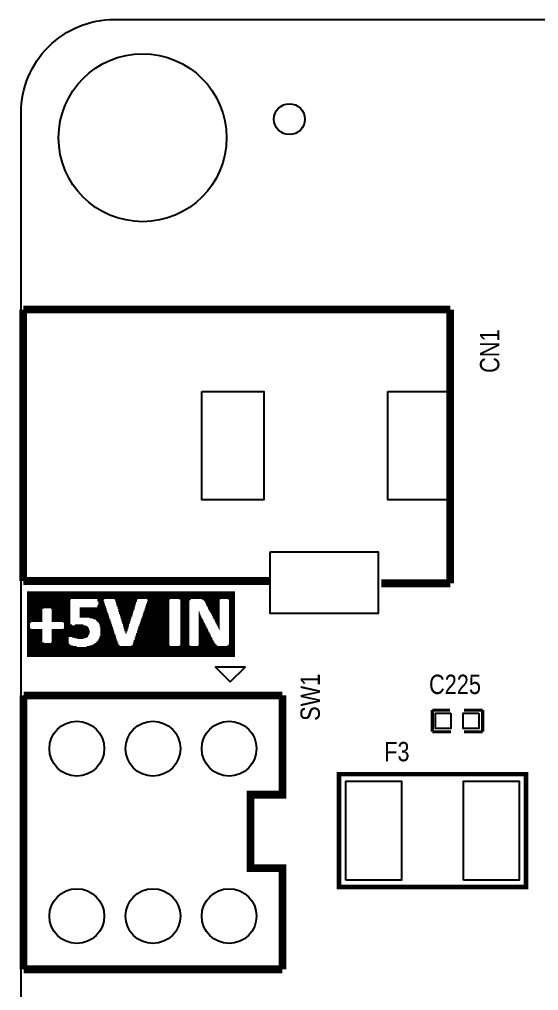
# Model space of a CAD drawing. Extents: x -16 to 114, y 9 to 99.
# Drawn here: x -16.26 to 0.79, y 67.29 to 99.19 of the extents above; entities that cross this region are included whole.
import ezdxf

# ---------------------------------------------------------------- set-up
doc = ezdxf.new("R2010")
doc.units = 0
for name, color, linetype in [('BG_OUTLINE', 3, 'CONTINUOUS'), ('MA_PEN3', 5, 'CONTINUOUS'), ('PG_SILKSCREEN_TOP', 6, 'CONTINUOUS'), ('PIN_TOP', 7, 'CONTINUOUS'), ('RD_SILKSCREEN_TOP', 8, 'CONTINUOUS')]:
    doc.layers.add(name, color=color, linetype=linetype)

msp = doc.modelspace()

# ---------------------------------------------------------------- linework, layer by layer
at = {"layer": 'BG_OUTLINE'}
msp.add_lwpolyline([(-13.134086, 99.189794), (110.731046, 99.189794, -0.414215), (113.79708, 96.12376), (113.799874, 12.17676), (113.79708, 12.263374, -0.41422), (110.731046, 9.19734), (-13.22832, 9.19734), (-13.12672, 9.20496, -0.414214), (-16.192754, 12.270994), (-16.20012, 96.12376, -0.414215)], format="xyb", close=True, dxfattribs=at)
at = {"layer": 'MA_PEN3', "const_width": 0.0254}
for points in [[(-16.008096, 80.393794), (-9.175496, 80.393794)], [(-16.008096, 80.368394), (-9.175496, 80.368394)], [(-16.008096, 80.342994), (-9.175496, 80.342994)], [(-16.008096, 80.317594), (-9.175496, 80.317594)], [(-16.008096, 80.292194), (-9.175496, 80.292194)], [(-16.008096, 80.266794), (-9.175496, 80.266794)], [(-16.008096, 80.241394), (-9.175496, 80.241394)], [(-16.008096, 80.215994), (-9.175496, 80.215994)], [(-16.008096, 80.190594), (-9.175496, 80.190594)], [(-16.008096, 80.165194), (-9.175496, 80.165194)], [(-16.008096, 80.139794), (-14.560296, 80.139794)], [(-16.008096, 80.114394), (-14.585696, 80.114394)], [(-16.008096, 80.088994), (-14.585696, 80.088994)], [(-16.008096, 80.063594), (-14.585696, 80.063594)], [(-13.696696, 80.139794), (-13.468096, 80.139794)], [(-13.696696, 80.114394), (-13.493496, 80.114394)], [(-13.696696, 80.088994), (-13.493496, 80.088994)], [(-13.671296, 80.063594), (-13.468096, 80.063594)], [(-13.137896, 80.139794), (-12.375896, 80.139794)], [(-13.112496, 80.114394), (-12.401296, 80.114394)], [(-13.112496, 80.088994), (-12.401296, 80.088994)], [(-13.112496, 80.063594), (-12.401296, 80.063594)], [(-12.071096, 80.139794), (-11.309096, 80.139794)], [(-12.071096, 80.063594), (-11.334496, 80.063594)], [(-12.045696, 80.114394), (-11.334496, 80.114394)], [(-12.045696, 80.088994), (-11.334496, 80.088994)], [(-11.004296, 80.139794), (-10.623296, 80.139794)], [(-10.978896, 80.114394), (-10.648696, 80.114394)], [(-10.978896, 80.088994), (-10.674096, 80.088994)], [(-10.978896, 80.063594), (-10.674096, 80.063594)], [(-10.267696, 80.139794), (-9.658096, 80.139794)], [(-10.216896, 80.114394), (-9.683496, 80.114394)], [(-10.191496, 80.088994), (-9.683496, 80.088994)], [(-10.166096, 80.063594), (-9.683496, 80.063594)], [(-9.404096, 80.139794), (-9.175496, 80.139794)], [(-9.378696, 80.114394), (-9.175496, 80.114394)], [(-9.378696, 80.088994), (-9.175496, 80.088994)], [(-9.378696, 80.063594), (-9.175496, 80.063594)], [(-16.008096, 80.038194), (-14.585696, 80.038194)], [(-16.008096, 80.012794), (-14.585696, 80.012794)], [(-16.008096, 79.987394), (-14.585696, 79.987394)], [(-16.008096, 79.961994), (-14.585696, 79.961994)], [(-16.008096, 79.936594), (-14.585696, 79.936594)], [(-16.008096, 79.911194), (-14.585696, 79.911194)], [(-16.008096, 79.885794), (-14.585696, 79.885794)], [(-16.008096, 79.860394), (-14.585696, 79.860394)], [(-16.008096, 79.834994), (-15.474696, 79.834994)], [(-16.008096, 79.809594), (-15.500096, 79.809594)], [(-16.008096, 79.784194), (-15.500096, 79.784194)], [(-16.008096, 79.758794), (-15.500096, 79.758794)], [(-15.220696, 79.834994), (-14.585696, 79.834994)], [(-15.195296, 79.809594), (-14.585696, 79.809594)], [(-15.195296, 79.784194), (-14.585696, 79.784194)], [(-15.195296, 79.758794), (-14.585696, 79.758794)], [(-14.280896, 79.860394), (-13.417296, 79.860394)], [(-14.280896, 79.834994), (-13.391896, 79.834994)], [(-14.280896, 79.809594), (-13.391896, 79.809594)], [(-14.280896, 79.784194), (-13.391896, 79.784194)], [(-14.280896, 79.758794), (-13.366496, 79.758794)], [(-13.696696, 79.936594), (-13.442696, 79.936594)], [(-13.696696, 79.911194), (-13.417296, 79.911194)], [(-13.696696, 79.885794), (-13.417296, 79.885794)], [(-13.671296, 80.038194), (-13.468096, 80.038194)], [(-13.671296, 80.012794), (-13.468096, 80.012794)], [(-13.671296, 79.987394), (-13.442696, 79.987394)], [(-13.671296, 79.961994), (-13.442696, 79.961994)], [(-13.087096, 80.038194), (-12.426696, 80.038194)], [(-13.087096, 80.012794), (-12.426696, 80.012794)], [(-13.087096, 79.987394), (-12.426696, 79.987394)], [(-13.061696, 79.961994), (-12.452096, 79.961994)], [(-13.061696, 79.936594), (-12.452096, 79.936594)], [(-13.061696, 79.911194), (-12.452096, 79.911194)], [(-13.036296, 79.885794), (-12.477496, 79.885794)], [(-13.036296, 79.860394), (-12.477496, 79.860394)], [(-13.036296, 79.834994), (-12.477496, 79.834994)], [(-13.010896, 79.809594), (-12.477496, 79.809594)], [(-13.010896, 79.784194), (-12.502896, 79.784194)], [(-13.010896, 79.758794), (-12.502896, 79.758794)], [(-12.172696, 79.758794), (-11.334496, 79.758794)], [(-12.147296, 79.834994), (-11.334496, 79.834994)], [(-12.147296, 79.809594), (-11.334496, 79.809594)], [(-12.147296, 79.784194), (-11.334496, 79.784194)], [(-12.121896, 79.911194), (-11.334496, 79.911194)], [(-12.121896, 79.885794), (-11.334496, 79.885794)], [(-12.121896, 79.860394), (-11.334496, 79.860394)], [(-12.096496, 79.987394), (-11.334496, 79.987394)], [(-12.096496, 79.961994), (-11.334496, 79.961994)], [(-12.096496, 79.936594), (-11.334496, 79.936594)], [(-12.071096, 80.038194), (-11.334496, 80.038194)], [(-12.071096, 80.012794), (-11.334496, 80.012794)], [(-10.978896, 80.038194), (-10.674096, 80.038194)], [(-10.978896, 80.012794), (-10.674096, 80.012794)], [(-10.978896, 79.987394), (-10.674096, 79.987394)], [(-10.978896, 79.961994), (-10.674096, 79.961994)], [(-10.978896, 79.936594), (-10.674096, 79.936594)], [(-10.978896, 79.911194), (-10.674096, 79.911194)], [(-10.978896, 79.885794), (-10.674096, 79.885794)], [(-10.978896, 79.860394), (-10.674096, 79.860394)], [(-10.978896, 79.834994), (-10.674096, 79.834994)], [(-10.978896, 79.809594), (-10.674096, 79.809594)], [(-10.978896, 79.784194), (-10.674096, 79.784194)], [(-10.978896, 79.758794), (-10.674096, 79.758794)], [(-10.166096, 80.038194), (-9.683496, 80.038194)], [(-10.140696, 80.012794), (-9.683496, 80.012794)], [(-10.140696, 79.987394), (-9.683496, 79.987394)], [(-10.115296, 79.961994), (-9.683496, 79.961994)], [(-10.115296, 79.936594), (-9.683496, 79.936594)], [(-10.089896, 79.911194), (-9.683496, 79.911194)], [(-10.089896, 79.885794), (-9.683496, 79.885794)], [(-10.064496, 79.860394), (-9.683496, 79.860394)], [(-10.064496, 79.834994), (-9.683496, 79.834994)], [(-10.039096, 79.809594), (-9.683496, 79.809594)], [(-10.039096, 79.784194), (-9.683496, 79.784194)], [(-10.013696, 79.758794), (-9.683496, 79.758794)], [(-9.378696, 80.038194), (-9.175496, 80.038194)], [(-9.378696, 80.012794), (-9.175496, 80.012794)], [(-9.378696, 79.987394), (-9.175496, 79.987394)], [(-9.378696, 79.961994), (-9.175496, 79.961994)], [(-9.378696, 79.936594), (-9.175496, 79.936594)], [(-9.378696, 79.911194), (-9.175496, 79.911194)], [(-9.378696, 79.885794), (-9.175496, 79.885794)], [(-9.378696, 79.860394), (-9.175496, 79.860394)], [(-9.378696, 79.834994), (-9.175496, 79.834994)], [(-9.378696, 79.809594), (-9.175496, 79.809594)], [(-9.378696, 79.784194), (-9.175496, 79.784194)], [(-9.378696, 79.758794), (-9.175496, 79.758794)], [(-16.008096, 79.733394), (-15.500096, 79.733394)], [(-16.008096, 79.707994), (-15.500096, 79.707994)], [(-16.008096, 79.682594), (-15.500096, 79.682594)], [(-16.008096, 79.657194), (-15.500096, 79.657194)], [(-16.008096, 79.631794), (-15.500096, 79.631794)], [(-16.008096, 79.606394), (-15.500096, 79.606394)], [(-16.008096, 79.580994), (-15.500096, 79.580994)], [(-16.008096, 79.555594), (-15.500096, 79.555594)], [(-16.008096, 79.530194), (-15.500096, 79.530194)], [(-16.008096, 79.504794), (-15.500096, 79.504794)], [(-16.008096, 79.479394), (-15.500096, 79.479394)], [(-16.008096, 79.453994), (-15.500096, 79.453994)], [(-16.008096, 79.428594), (-15.500096, 79.428594)], [(-15.195296, 79.733394), (-14.585696, 79.733394)], [(-15.195296, 79.707994), (-14.585696, 79.707994)], [(-15.195296, 79.682594), (-14.585696, 79.682594)], [(-15.195296, 79.657194), (-14.585696, 79.657194)], [(-15.195296, 79.631794), (-14.585696, 79.631794)], [(-15.195296, 79.606394), (-14.585696, 79.606394)], [(-15.195296, 79.580994), (-14.585696, 79.580994)], [(-15.195296, 79.555594), (-14.585696, 79.555594)], [(-15.195296, 79.530194), (-14.585696, 79.530194)], [(-15.195296, 79.504794), (-14.585696, 79.504794)], [(-15.195296, 79.479394), (-14.585696, 79.479394)], [(-15.195296, 79.453994), (-14.585696, 79.453994)], [(-15.195296, 79.428594), (-14.585696, 79.428594)], [(-14.280896, 79.733394), (-13.366496, 79.733394)], [(-14.280896, 79.707994), (-13.366496, 79.707994)], [(-14.280896, 79.682594), (-13.341096, 79.682594)], [(-14.280896, 79.657194), (-13.341096, 79.657194)], [(-14.280896, 79.631794), (-13.341096, 79.631794)], [(-14.280896, 79.606394), (-13.315696, 79.606394)], [(-14.280896, 79.580994), (-13.315696, 79.580994)], [(-14.280896, 79.555594), (-13.315696, 79.555594)], [(-13.950696, 79.530194), (-13.290296, 79.530194)], [(-13.849096, 79.504794), (-13.290296, 79.504794)], [(-13.798296, 79.479394), (-13.290296, 79.479394)], [(-13.747496, 79.453994), (-13.264896, 79.453994)], [(-13.722096, 79.428594), (-13.264896, 79.428594)], [(-13.010896, 79.733394), (-12.502896, 79.733394)], [(-12.985496, 79.707994), (-12.528296, 79.707994)], [(-12.985496, 79.682594), (-12.528296, 79.682594)], [(-12.985496, 79.657194), (-12.528296, 79.657194)], [(-12.960096, 79.631794), (-12.553696, 79.631794)], [(-12.960096, 79.606394), (-12.553696, 79.606394)], [(-12.960096, 79.580994), (-12.553696, 79.580994)], [(-12.934696, 79.555594), (-12.579096, 79.555594)], [(-12.934696, 79.530194), (-12.579096, 79.530194)], [(-12.934696, 79.504794), (-12.579096, 79.504794)], [(-12.909296, 79.479394), (-12.604496, 79.479394)], [(-12.909296, 79.453994), (-12.604496, 79.453994)], [(-12.909296, 79.428594), (-12.604496, 79.428594)], [(-12.274296, 79.453994), (-11.334496, 79.453994)], [(-12.274296, 79.428594), (-11.334496, 79.428594)], [(-12.248896, 79.530194), (-11.334496, 79.530194)], [(-12.248896, 79.504794), (-11.334496, 79.504794)], [(-12.248896, 79.479394), (-11.334496, 79.479394)], [(-12.223496, 79.606394), (-11.334496, 79.606394)], [(-12.223496, 79.580994), (-11.334496, 79.580994)], [(-12.223496, 79.555594), (-11.334496, 79.555594)], [(-12.198096, 79.682594), (-11.334496, 79.682594)], [(-12.198096, 79.657194), (-11.334496, 79.657194)], [(-12.198096, 79.631794), (-11.334496, 79.631794)], [(-12.172696, 79.733394), (-11.334496, 79.733394)], [(-12.172696, 79.707994), (-11.334496, 79.707994)], [(-10.978896, 79.733394), (-10.674096, 79.733394)], [(-10.978896, 79.707994), (-10.674096, 79.707994)], [(-10.978896, 79.682594), (-10.674096, 79.682594)], [(-10.978896, 79.657194), (-10.674096, 79.657194)], [(-10.978896, 79.631794), (-10.674096, 79.631794)], [(-10.978896, 79.606394), (-10.674096, 79.606394)], [(-10.978896, 79.580994), (-10.674096, 79.580994)], [(-10.978896, 79.555594), (-10.674096, 79.555594)], [(-10.978896, 79.530194), (-10.674096, 79.530194)], [(-10.978896, 79.504794), (-10.674096, 79.504794)], [(-10.978896, 79.479394), (-10.674096, 79.479394)], [(-10.978896, 79.453994), (-10.674096, 79.453994)], [(-10.978896, 79.428594), (-10.674096, 79.428594)], [(-10.369296, 79.733394), (-10.343896, 79.733394)], [(-10.369296, 79.707994), (-10.343896, 79.707994)], [(-10.369296, 79.682594), (-10.343896, 79.682594)], [(-10.369296, 79.657194), (-10.318496, 79.657194)], [(-10.369296, 79.631794), (-10.318496, 79.631794)], [(-10.369296, 79.606394), (-10.293096, 79.606394)], [(-10.369296, 79.580994), (-10.293096, 79.580994)], [(-10.369296, 79.555594), (-10.267696, 79.555594)], [(-10.369296, 79.530194), (-10.267696, 79.530194)], [(-10.369296, 79.504794), (-10.242296, 79.504794)], [(-10.369296, 79.479394), (-10.242296, 79.479394)], [(-10.369296, 79.453994), (-10.216896, 79.453994)], [(-10.369296, 79.428594), (-10.216896, 79.428594)], [(-10.013696, 79.733394), (-9.683496, 79.733394)], [(-9.988296, 79.707994), (-9.683496, 79.707994)], [(-9.962896, 79.682594), (-9.683496, 79.682594)], [(-9.962896, 79.657194), (-9.683496, 79.657194)], [(-9.937496, 79.631794), (-9.683496, 79.631794)], [(-9.937496, 79.606394), (-9.683496, 79.606394)], [(-9.912096, 79.580994), (-9.683496, 79.580994)], [(-9.912096, 79.555594), (-9.683496, 79.555594)], [(-9.886696, 79.530194), (-9.683496, 79.530194)], [(-9.886696, 79.504794), (-9.683496, 79.504794)], [(-9.861296, 79.479394), (-9.683496, 79.479394)], [(-9.861296, 79.453994), (-9.683496, 79.453994)], [(-9.835896, 79.428594), (-9.683496, 79.428594)], [(-9.378696, 79.733394), (-9.175496, 79.733394)], [(-9.378696, 79.707994), (-9.175496, 79.707994)], [(-9.378696, 79.682594), (-9.175496, 79.682594)], [(-9.378696, 79.657194), (-9.175496, 79.657194)], [(-9.378696, 79.631794), (-9.175496, 79.631794)], [(-9.378696, 79.606394), (-9.175496, 79.606394)], [(-9.378696, 79.580994), (-9.175496, 79.580994)], [(-9.378696, 79.555594), (-9.175496, 79.555594)], [(-9.378696, 79.530194), (-9.175496, 79.530194)], [(-9.378696, 79.504794), (-9.175496, 79.504794)], [(-9.378696, 79.479394), (-9.175496, 79.479394)], [(-9.378696, 79.453994), (-9.175496, 79.453994)], [(-9.378696, 79.428594), (-9.175496, 79.428594)], [(-16.008096, 79.403194), (-15.500096, 79.403194)], [(-16.008096, 79.377794), (-15.881096, 79.377794)], [(-16.008096, 79.352394), (-15.906496, 79.352394)], [(-16.008096, 79.326994), (-15.906496, 79.326994)], [(-16.008096, 79.301594), (-15.906496, 79.301594)], [(-16.008096, 79.276194), (-15.906496, 79.276194)], [(-16.008096, 79.250794), (-15.906496, 79.250794)], [(-16.008096, 79.225394), (-15.906496, 79.225394)], [(-16.008096, 79.199994), (-15.906496, 79.199994)], [(-16.008096, 79.174594), (-15.881096, 79.174594)], [(-16.008096, 79.149194), (-15.500096, 79.149194)], [(-16.008096, 79.123794), (-15.500096, 79.123794)], [(-15.195296, 79.403194), (-14.585696, 79.403194)], [(-15.195296, 79.149194), (-13.976096, 79.149194)], [(-15.195296, 79.123794), (-13.950696, 79.123794)], [(-14.814296, 79.377794), (-14.585696, 79.377794)], [(-14.814296, 79.174594), (-13.976096, 79.174594)], [(-14.788896, 79.352394), (-14.585696, 79.352394)], [(-14.788896, 79.326994), (-14.585696, 79.326994)], [(-14.788896, 79.301594), (-14.534896, 79.301594)], [(-14.788896, 79.276194), (-14.077696, 79.276194)], [(-14.788896, 79.250794), (-14.026896, 79.250794)], [(-14.788896, 79.225394), (-14.001496, 79.225394)], [(-14.788896, 79.199994), (-13.976096, 79.199994)], [(-14.433296, 79.301594), (-14.153896, 79.301594)], [(-13.696696, 79.403194), (-13.264896, 79.403194)], [(-13.671296, 79.377794), (-13.239496, 79.377794)], [(-13.645896, 79.352394), (-13.239496, 79.352394)], [(-13.645896, 79.326994), (-13.239496, 79.326994)], [(-13.620496, 79.301594), (-13.214096, 79.301594)], [(-13.620496, 79.276194), (-13.214096, 79.276194)], [(-13.620496, 79.250794), (-13.214096, 79.250794)], [(-13.595096, 79.225394), (-13.188696, 79.225394)], [(-13.595096, 79.199994), (-13.188696, 79.199994)], [(-13.595096, 79.174594), (-13.188696, 79.174594)], [(-13.595096, 79.149194), (-13.163296, 79.149194)], [(-13.595096, 79.123794), (-13.163296, 79.123794)], [(-12.883896, 79.403194), (-12.629896, 79.403194)], [(-12.883896, 79.377794), (-12.629896, 79.377794)], [(-12.883896, 79.352394), (-12.629896, 79.352394)], [(-12.858496, 79.326994), (-12.655296, 79.326994)], [(-12.858496, 79.301594), (-12.655296, 79.301594)], [(-12.858496, 79.276194), (-12.655296, 79.276194)], [(-12.858496, 79.250794), (-12.655296, 79.250794)], [(-12.833096, 79.225394), (-12.680696, 79.225394)], [(-12.833096, 79.199994), (-12.680696, 79.199994)], [(-12.833096, 79.174594), (-12.680696, 79.174594)], [(-12.807696, 79.149194), (-12.706096, 79.149194)], [(-12.807696, 79.123794), (-12.706096, 79.123794)], [(-12.375896, 79.174594), (-11.334496, 79.174594)], [(-12.375896, 79.149194), (-11.334496, 79.149194)], [(-12.375896, 79.123794), (-11.334496, 79.123794)], [(-12.350496, 79.250794), (-11.334496, 79.250794)], [(-12.350496, 79.225394), (-11.334496, 79.225394)], [(-12.350496, 79.199994), (-11.334496, 79.199994)], [(-12.325096, 79.326994), (-11.334496, 79.326994)], [(-12.325096, 79.301594), (-11.334496, 79.301594)], [(-12.325096, 79.276194), (-11.334496, 79.276194)], [(-12.299696, 79.377794), (-11.334496, 79.377794)], [(-12.299696, 79.352394), (-11.334496, 79.352394)], [(-12.274296, 79.403194), (-11.334496, 79.403194)], [(-10.978896, 79.403194), (-10.674096, 79.403194)], [(-10.978896, 79.377794), (-10.674096, 79.377794)], [(-10.978896, 79.352394), (-10.674096, 79.352394)], [(-10.978896, 79.326994), (-10.674096, 79.326994)], [(-10.978896, 79.301594), (-10.674096, 79.301594)], [(-10.978896, 79.276194), (-10.674096, 79.276194)], [(-10.978896, 79.250794), (-10.674096, 79.250794)], [(-10.978896, 79.225394), (-10.674096, 79.225394)], [(-10.978896, 79.199994), (-10.674096, 79.199994)], [(-10.978896, 79.174594), (-10.674096, 79.174594)], [(-10.978896, 79.149194), (-10.674096, 79.149194)], [(-10.978896, 79.123794), (-10.674096, 79.123794)], [(-10.369296, 79.403194), (-10.191496, 79.403194)], [(-10.369296, 79.377794), (-10.191496, 79.377794)], [(-10.369296, 79.352394), (-10.166096, 79.352394)], [(-10.369296, 79.326994), (-10.166096, 79.326994)], [(-10.369296, 79.301594), (-10.140696, 79.301594)], [(-10.369296, 79.276194), (-10.140696, 79.276194)], [(-10.369296, 79.250794), (-10.115296, 79.250794)], [(-10.369296, 79.225394), (-10.115296, 79.225394)], [(-10.369296, 79.199994), (-10.089896, 79.199994)], [(-10.369296, 79.174594), (-10.089896, 79.174594)], [(-10.369296, 79.149194), (-10.064496, 79.149194)], [(-10.369296, 79.123794), (-10.064496, 79.123794)], [(-9.835896, 79.403194), (-9.683496, 79.403194)], [(-9.810496, 79.377794), (-9.683496, 79.377794)], [(-9.810496, 79.352394), (-9.683496, 79.352394)], [(-9.785096, 79.326994), (-9.683496, 79.326994)], [(-9.785096, 79.301594), (-9.683496, 79.301594)], [(-9.759696, 79.276194), (-9.683496, 79.276194)], [(-9.759696, 79.250794), (-9.683496, 79.250794)], [(-9.734296, 79.225394), (-9.683496, 79.225394)], [(-9.734296, 79.199994), (-9.683496, 79.199994)], [(-9.708896, 79.174594), (-9.683496, 79.174594)], [(-9.708896, 79.149194), (-9.683496, 79.149194)], [(-9.378696, 79.403194), (-9.175496, 79.403194)], [(-9.378696, 79.377794), (-9.175496, 79.377794)], [(-9.378696, 79.352394), (-9.175496, 79.352394)], [(-9.378696, 79.326994), (-9.175496, 79.326994)], [(-9.378696, 79.301594), (-9.175496, 79.301594)], [(-9.378696, 79.276194), (-9.175496, 79.276194)], [(-9.378696, 79.250794), (-9.175496, 79.250794)], [(-9.378696, 79.225394), (-9.175496, 79.225394)], [(-9.378696, 79.199994), (-9.175496, 79.199994)], [(-9.378696, 79.174594), (-9.175496, 79.174594)], [(-9.378696, 79.149194), (-9.175496, 79.149194)], [(-9.378696, 79.123794), (-9.175496, 79.123794)], [(-16.008096, 79.098394), (-15.500096, 79.098394)], [(-16.008096, 79.072994), (-15.500096, 79.072994)], [(-16.008096, 79.047594), (-15.500096, 79.047594)], [(-16.008096, 79.022194), (-15.500096, 79.022194)], [(-16.008096, 78.996794), (-15.500096, 78.996794)], [(-16.008096, 78.971394), (-15.500096, 78.971394)], [(-16.008096, 78.945994), (-15.500096, 78.945994)], [(-16.008096, 78.920594), (-15.500096, 78.920594)], [(-16.008096, 78.895194), (-15.500096, 78.895194)], [(-16.008096, 78.869794), (-15.500096, 78.869794)], [(-16.008096, 78.844394), (-15.500096, 78.844394)], [(-16.008096, 78.818994), (-15.500096, 78.818994)], [(-16.008096, 78.793594), (-15.500096, 78.793594)], [(-15.195296, 79.098394), (-13.950696, 79.098394)], [(-15.195296, 79.072994), (-13.950696, 79.072994)], [(-15.195296, 79.047594), (-13.950696, 79.047594)], [(-15.195296, 79.022194), (-13.950696, 79.022194)], [(-15.195296, 78.996794), (-13.976096, 78.996794)], [(-15.195296, 78.971394), (-13.976096, 78.971394)], [(-15.195296, 78.945994), (-14.001496, 78.945994)], [(-15.195296, 78.920594), (-14.001496, 78.920594)], [(-15.195296, 78.895194), (-14.636496, 78.895194)], [(-15.195296, 78.869794), (-14.636496, 78.869794)], [(-15.195296, 78.844394), (-14.636496, 78.844394)], [(-15.195296, 78.818994), (-14.636496, 78.818994)], [(-15.195296, 78.793594), (-14.636496, 78.793594)], [(-14.534896, 78.895194), (-14.026896, 78.895194)], [(-14.458696, 78.869794), (-14.077696, 78.869794)], [(-14.357096, 78.844394), (-14.153896, 78.844394)], [(-13.671296, 78.818994), (-13.061696, 78.818994)], [(-13.671296, 78.793594), (-13.061696, 78.793594)], [(-13.645896, 78.869794), (-13.087096, 78.869794)], [(-13.645896, 78.844394), (-13.061696, 78.844394)], [(-13.620496, 78.920594), (-13.087096, 78.920594)], [(-13.620496, 78.895194), (-13.087096, 78.895194)], [(-13.595096, 79.098394), (-13.163296, 79.098394)], [(-13.595096, 79.072994), (-13.137896, 79.072994)], [(-13.595096, 79.047594), (-13.137896, 79.047594)], [(-13.595096, 79.022194), (-13.137896, 79.022194)], [(-13.595096, 78.996794), (-13.112496, 78.996794)], [(-13.595096, 78.971394), (-13.112496, 78.971394)], [(-13.595096, 78.945994), (-13.112496, 78.945994)], [(-12.807696, 79.098394), (-12.706096, 79.098394)], [(-12.782296, 79.072994), (-12.731496, 79.072994)], [(-12.782296, 79.047594), (-12.731496, 79.047594)], [(-12.782296, 79.022194), (-12.731496, 79.022194)], [(-12.502896, 78.793594), (-11.334496, 78.793594)], [(-12.477496, 78.869794), (-11.334496, 78.869794)], [(-12.477496, 78.844394), (-11.334496, 78.844394)], [(-12.477496, 78.818994), (-11.334496, 78.818994)], [(-12.452096, 78.945994), (-11.334496, 78.945994)], [(-12.452096, 78.920594), (-11.334496, 78.920594)], [(-12.452096, 78.895194), (-11.334496, 78.895194)], [(-12.426696, 79.022194), (-11.334496, 79.022194)], [(-12.426696, 78.996794), (-11.334496, 78.996794)], [(-12.426696, 78.971394), (-11.334496, 78.971394)], [(-12.401296, 79.098394), (-11.334496, 79.098394)], [(-12.401296, 79.072994), (-11.334496, 79.072994)], [(-12.401296, 79.047594), (-11.334496, 79.047594)], [(-10.978896, 79.098394), (-10.674096, 79.098394)], [(-10.978896, 79.072994), (-10.674096, 79.072994)], [(-10.978896, 79.047594), (-10.674096, 79.047594)], [(-10.978896, 79.022194), (-10.674096, 79.022194)], [(-10.978896, 78.996794), (-10.674096, 78.996794)], [(-10.978896, 78.971394), (-10.674096, 78.971394)], [(-10.978896, 78.945994), (-10.674096, 78.945994)], [(-10.978896, 78.920594), (-10.674096, 78.920594)], [(-10.978896, 78.895194), (-10.674096, 78.895194)], [(-10.978896, 78.869794), (-10.674096, 78.869794)], [(-10.978896, 78.844394), (-10.674096, 78.844394)], [(-10.978896, 78.818994), (-10.674096, 78.818994)], [(-10.978896, 78.793594), (-10.674096, 78.793594)], [(-10.369296, 79.098394), (-10.039096, 79.098394)], [(-10.369296, 79.072994), (-10.039096, 79.072994)], [(-10.369296, 79.047594), (-10.013696, 79.047594)], [(-10.369296, 79.022194), (-10.013696, 79.022194)], [(-10.369296, 78.996794), (-9.988296, 78.996794)], [(-10.369296, 78.971394), (-9.988296, 78.971394)], [(-10.369296, 78.945994), (-9.962896, 78.945994)], [(-10.369296, 78.920594), (-9.962896, 78.920594)], [(-10.369296, 78.895194), (-9.937496, 78.895194)], [(-10.369296, 78.869794), (-9.937496, 78.869794)], [(-10.369296, 78.844394), (-9.912096, 78.844394)], [(-10.369296, 78.818994), (-9.912096, 78.818994)], [(-10.369296, 78.793594), (-9.886696, 78.793594)], [(-9.378696, 79.098394), (-9.175496, 79.098394)], [(-9.378696, 79.072994), (-9.175496, 79.072994)], [(-9.378696, 79.047594), (-9.175496, 79.047594)], [(-9.378696, 79.022194), (-9.175496, 79.022194)], [(-9.378696, 78.996794), (-9.175496, 78.996794)], [(-9.378696, 78.971394), (-9.175496, 78.971394)], [(-9.378696, 78.945994), (-9.175496, 78.945994)], [(-9.378696, 78.920594), (-9.175496, 78.920594)], [(-9.378696, 78.895194), (-9.175496, 78.895194)], [(-9.378696, 78.869794), (-9.175496, 78.869794)], [(-9.378696, 78.844394), (-9.175496, 78.844394)], [(-9.378696, 78.818994), (-9.175496, 78.818994)], [(-9.378696, 78.793594), (-9.175496, 78.793594)], [(-16.008096, 78.768194), (-15.500096, 78.768194)], [(-16.008096, 78.742794), (-15.500096, 78.742794)], [(-16.008096, 78.717394), (-15.449296, 78.717394)], [(-16.008096, 78.691994), (-14.636496, 78.691994)], [(-16.008096, 78.666594), (-14.611096, 78.666594)], [(-16.008096, 78.641194), (-14.585696, 78.641194)], [(-16.008096, 78.615794), (-14.509496, 78.615794)], [(-16.008096, 78.590394), (-14.382496, 78.590394)], [(-16.008096, 78.564994), (-9.175496, 78.564994)], [(-16.008096, 78.539594), (-9.175496, 78.539594)], [(-16.008096, 78.514194), (-9.175496, 78.514194)], [(-16.008096, 78.488794), (-9.175496, 78.488794)], [(-15.220696, 78.717394), (-14.636496, 78.717394)], [(-15.195296, 78.768194), (-14.636496, 78.768194)], [(-15.195296, 78.742794), (-14.636496, 78.742794)], [(-14.052296, 78.590394), (-9.175496, 78.590394)], [(-13.950696, 78.615794), (-12.960096, 78.615794)], [(-13.874496, 78.641194), (-12.985496, 78.641194)], [(-13.823696, 78.666594), (-13.010896, 78.666594)], [(-13.772896, 78.691994), (-13.010896, 78.691994)], [(-13.747496, 78.717394), (-13.036296, 78.717394)], [(-13.722096, 78.742794), (-13.036296, 78.742794)], [(-13.696696, 78.768194), (-13.036296, 78.768194)], [(-12.579096, 78.615794), (-11.309096, 78.615794)], [(-12.553696, 78.641194), (-11.334496, 78.641194)], [(-12.528296, 78.717394), (-11.334496, 78.717394)], [(-12.528296, 78.691994), (-11.334496, 78.691994)], [(-12.528296, 78.666594), (-11.334496, 78.666594)], [(-12.502896, 78.768194), (-11.334496, 78.768194)], [(-12.502896, 78.742794), (-11.334496, 78.742794)], [(-11.004296, 78.615794), (-10.648696, 78.615794)], [(-10.978896, 78.768194), (-10.674096, 78.768194)], [(-10.978896, 78.742794), (-10.674096, 78.742794)], [(-10.978896, 78.717394), (-10.674096, 78.717394)], [(-10.978896, 78.691994), (-10.674096, 78.691994)], [(-10.978896, 78.666594), (-10.674096, 78.666594)], [(-10.978896, 78.641194), (-10.674096, 78.641194)], [(-10.394696, 78.615794), (-9.759696, 78.615794)], [(-10.369296, 78.768194), (-9.886696, 78.768194)], [(-10.369296, 78.742794), (-9.861296, 78.742794)], [(-10.369296, 78.717394), (-9.861296, 78.717394)], [(-10.369296, 78.691994), (-9.835896, 78.691994)], [(-10.369296, 78.666594), (-9.810496, 78.666594)], [(-10.369296, 78.641194), (-9.785096, 78.641194)], [(-9.429496, 78.615794), (-9.175496, 78.615794)], [(-9.404096, 78.641194), (-9.175496, 78.641194)], [(-9.378696, 78.768194), (-9.175496, 78.768194)], [(-9.378696, 78.742794), (-9.175496, 78.742794)], [(-9.378696, 78.717394), (-9.175496, 78.717394)], [(-9.378696, 78.691994), (-9.175496, 78.691994)], [(-9.378696, 78.666594), (-9.175496, 78.666594)], [(-16.008096, 78.463394), (-9.175496, 78.463394)], [(-16.008096, 78.437994), (-9.175496, 78.437994)], [(-16.008096, 78.412594), (-9.175496, 78.412594)], [(-16.008096, 78.387194), (-9.175496, 78.387194)], [(-16.008096, 78.361794), (-9.175496, 78.361794)], [(-16.008096, 78.336394), (-9.175496, 78.336394)], [(-16.008096, 78.310994), (-9.175496, 78.310994)], [(-16.008096, 78.285594), (-9.175496, 78.285594)], [(-16.008096, 78.260194), (-9.175496, 78.260194)]]:
    msp.add_lwpolyline(points, dxfattribs=at)
at = {"layer": 'PG_SILKSCREEN_TOP'}
for points, const_width in [([(-2.10947, 89.656666), (-16.13027, 89.656666)], 0.254), ([(-16.13027, 89.656666), (-16.13027, 80.741266)], 0.254), ([(-2.10947, 80.665066), (-2.10947, 89.656666)], 0.254), ([(-16.13027, 80.741266), (-8.02767, 80.741266)], 0.254), ([(-4.37007, 80.665066), (-2.10947, 80.665066)], 0.254), ([(-16.122142, 67.984878), (-16.122142, 76.98486)], 0.254), ([(-16.122142, 76.98486), (-7.622286, 76.98486)], 0.254), ([(-7.622286, 76.98486), (-7.622286, 73.722738), (-8.671814, 73.722738), (-8.671814, 71.309738), (-7.622286, 71.309738), (-7.622286, 67.984878)], 0.254), ([(-2.69748, 76.502006), (-2.11328, 76.502006)], 0.1016), ([(-2.69748, 75.790806), (-2.69748, 76.502006)], 0.1016), ([(-1.04648, 76.502006), (-1.65608, 76.502006)], 0.1016), ([(-1.04648, 75.790806), (-1.04648, 76.502006)], 0.1016), ([(-2.08788, 75.790806), (-2.69748, 75.790806)], 0.1016), ([(-1.04648, 75.790806), (-1.65608, 75.790806)], 0.1016), ([(-7.622286, 67.984878), (-16.122142, 67.984878)], 0.254)]:
    msp.add_lwpolyline(points, dxfattribs=dict(at, const_width=const_width))
msp.add_lwpolyline([(-9.332214, 77.431138), (-8.849614, 77.913738), (-9.814814, 77.913738)], close=True, dxfattribs=at)
at = {"layer": 'PG_SILKSCREEN_TOP', "const_width": 0.1524}
msp.add_lwpolyline([(-5.7658, 74.3966), (0.381, 74.3966), (0.381, 70.6882), (-5.7658, 70.6882)], close=True, dxfattribs=at)
at = {"layer": 'PIN_TOP'}
for points in [[(-10.26287, 86.964266), (-8.23087, 86.964266), (-8.23087, 83.408266), (-10.26287, 83.408266)], [(-4.162806, 86.964266), (-2.130806, 86.964266), (-2.130806, 83.408266), (-4.162806, 83.408266)], [(-8.02767, 81.702148), (-4.47167, 81.702148), (-4.47167, 79.670148), (-8.02767, 79.670148)], [(-2.08788, 76.400406), (-2.08788, 75.892406), (-2.59588, 75.892406), (-2.59588, 76.400406)], [(-1.17348, 76.400406), (-1.17348, 75.892406), (-1.68148, 75.892406), (-1.68148, 76.400406)], [(-5.5372, 70.9168), (-5.5372, 74.168), (-3.7084, 74.168), (-3.7084, 70.9168)], [(-1.6764, 70.9168), (-1.6764, 74.168), (0.1524, 74.168), (0.1524, 70.9168)]]:
    msp.add_lwpolyline(points, close=True, dxfattribs=at)
for centre, radius in [((-12.21232, 95.30334), 2.758059), ((-7.3914, 95.91294), 0.508), ((-14.372336, 75.235054), 0.900049), ((-11.872214, 75.235054), 0.900049), ((-9.372092, 75.235054), 0.900049), ((-14.372336, 69.734938), 0.900049), ((-11.872214, 69.734938), 0.900049), ((-9.372092, 69.734938), 0.900049)]:
    msp.add_circle(centre, radius, dxfattribs=at)

# ---------------------------------------------------------------- texts
at = {"layer": 'RD_SILKSCREEN_TOP', "width": 0.84}
for s, p in [('CN1', (-0.499364, 87.5792)), ('SW1', (-6.392164, 76.1492))]:
    msp.add_text(s, height=0.635, rotation=90, dxfattribs=at).set_placement(p)
for s, p in [('C225', (-2.8067, 77.029564)), ('F3', (-4.2799, 74.820018))]:
    msp.add_text(s, height=0.635, dxfattribs=at).set_placement(p)

doc.saveas('drawing.dxf')
